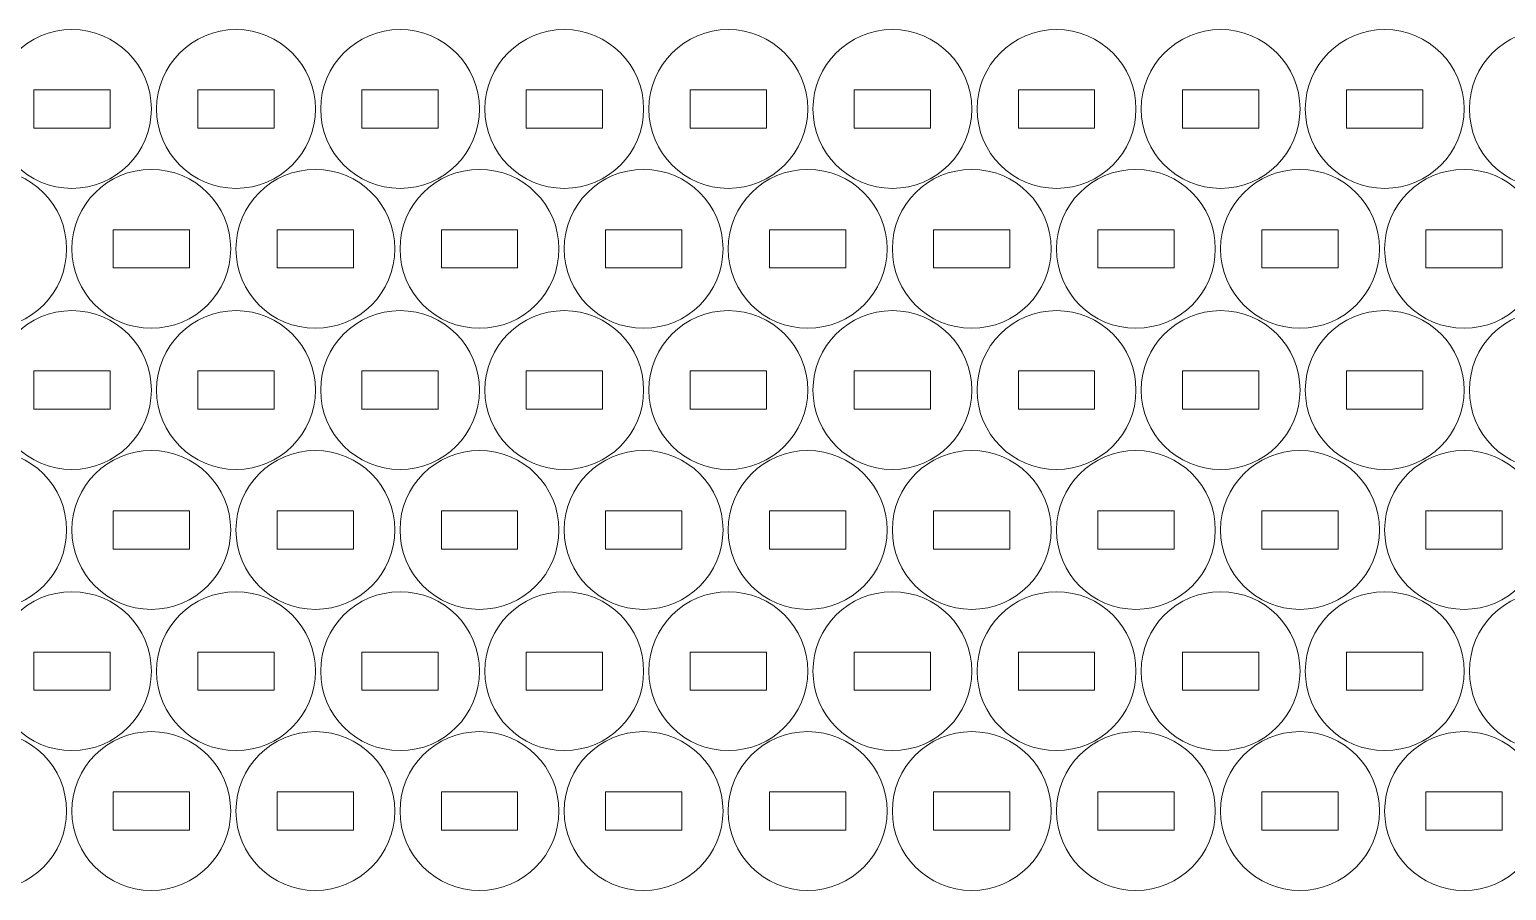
# Model space of a CAD drawing. Header units: millimetres. Extents: x -464 to 464, y -220 to 220.
# Drawn here: x -344.8 to -228.6, y -219.9 to -152.1 of the extents above; entities that cross this region are included whole.
import ezdxf

# ---------------------------------------------------------------- set-up
doc = ezdxf.new("R2010")
doc.units = ezdxf.units.MM
doc.header["$MEASUREMENT"] = 0
doc.layers.add('Camada 1', color=7, linetype='Continuous')

msp = doc.modelspace()

# ---------------------------------------------------------------- linework, layer by layer
at = {"layer": 'Camada 1', "lineweight": 20}
for points in [[(-341.5079, -152.1261), (-338.0562, -152.1261), (-335.2579, -154.9244), (-335.2579, -158.3761), (-335.2579, -158.3761), (-335.2579, -161.8278), (-338.0562, -164.6261), (-341.5079, -164.6261), (-341.5079, -164.6261), (-344.9596, -164.6261), (-347.7579, -161.8278), (-347.7579, -158.3761), (-347.7579, -158.3761), (-347.7579, -154.9244), (-344.9596, -152.1261), (-341.5079, -152.1261)], [(-328.5962, -152.1261), (-325.1445, -152.1261), (-322.3462, -154.9244), (-322.3462, -158.3761), (-322.3462, -158.3761), (-322.3462, -161.8278), (-325.1445, -164.6261), (-328.5962, -164.6261), (-328.5962, -164.6261), (-332.0479, -164.6261), (-334.8462, -161.8278), (-334.8462, -158.3761), (-334.8462, -158.3761), (-334.8462, -154.9244), (-332.0479, -152.1261), (-328.5962, -152.1261)], [(-315.6845, -152.1261), (-312.2328, -152.1261), (-309.4345, -154.9244), (-309.4345, -158.3761), (-309.4345, -158.3761), (-309.4345, -161.8278), (-312.2328, -164.6261), (-315.6845, -164.6261), (-315.6845, -164.6261), (-319.1362, -164.6261), (-321.9345, -161.8278), (-321.9345, -158.3761), (-321.9345, -158.3761), (-321.9345, -154.9244), (-319.1362, -152.1261), (-315.6845, -152.1261)], [(-302.7728, -152.1261), (-299.3211, -152.1261), (-296.5228, -154.9244), (-296.5228, -158.3761), (-296.5228, -158.3761), (-296.5228, -161.8278), (-299.3211, -164.6261), (-302.7728, -164.6261), (-302.7728, -164.6261), (-306.2245, -164.6261), (-309.0228, -161.8278), (-309.0228, -158.3761), (-309.0228, -158.3761), (-309.0228, -154.9244), (-306.2245, -152.1261), (-302.7728, -152.1261)], [(-289.8611, -152.1261), (-286.4094, -152.1261), (-283.6111, -154.9244), (-283.6111, -158.3761), (-283.6111, -158.3761), (-283.6111, -161.8278), (-286.4094, -164.6261), (-289.8611, -164.6261), (-289.8611, -164.6261), (-293.3128, -164.6261), (-296.1111, -161.8278), (-296.1111, -158.3761), (-296.1111, -158.3761), (-296.1111, -154.9244), (-293.3128, -152.1261), (-289.8611, -152.1261)], [(-276.9494, -152.1261), (-273.4977, -152.1261), (-270.6994, -154.9244), (-270.6994, -158.3761), (-270.6994, -158.3761), (-270.6994, -161.8278), (-273.4977, -164.6261), (-276.9494, -164.6261), (-276.9494, -164.6261), (-280.4011, -164.6261), (-283.1994, -161.8278), (-283.1994, -158.3761), (-283.1994, -158.3761), (-283.1994, -154.9244), (-280.4011, -152.1261), (-276.9494, -152.1261)], [(-264.0377, -152.1261), (-260.586, -152.1261), (-257.7877, -154.9244), (-257.7877, -158.3761), (-257.7877, -158.3761), (-257.7877, -161.8278), (-260.586, -164.6261), (-264.0377, -164.6261), (-264.0377, -164.6261), (-267.4894, -164.6261), (-270.2877, -161.8278), (-270.2877, -158.3761), (-270.2877, -158.3761), (-270.2877, -154.9244), (-267.4894, -152.1261), (-264.0377, -152.1261)], [(-251.126, -152.1261), (-247.6743, -152.1261), (-244.876, -154.9244), (-244.876, -158.3761), (-244.876, -158.3761), (-244.876, -161.8278), (-247.6743, -164.6261), (-251.126, -164.6261), (-251.126, -164.6261), (-254.5777, -164.6261), (-257.376, -161.8278), (-257.376, -158.3761), (-257.376, -158.3761), (-257.376, -154.9244), (-254.5777, -152.1261), (-251.126, -152.1261)], [(-238.2143, -152.1261), (-234.7626, -152.1261), (-231.9643, -154.9244), (-231.9643, -158.3761), (-231.9643, -158.3761), (-231.9643, -161.8278), (-234.7626, -164.6261), (-238.2143, -164.6261), (-238.2143, -164.6261), (-241.666, -164.6261), (-244.4643, -161.8278), (-244.4643, -158.3761), (-244.4643, -158.3761), (-244.4643, -154.9244), (-241.666, -152.1261), (-238.2143, -152.1261)], [(-225.3026, -152.1261), (-221.8509, -152.1261), (-219.0526, -154.9244), (-219.0526, -158.3761), (-219.0526, -158.3761), (-219.0526, -161.8278), (-221.8509, -164.6261), (-225.3026, -164.6261), (-225.3026, -164.6261), (-228.7543, -164.6261), (-231.5526, -161.8278), (-231.5526, -158.3761), (-231.5526, -158.3761), (-231.5526, -154.9244), (-228.7543, -152.1261), (-225.3026, -152.1261)], [(-344.5079, -156.8761), (-344.5079, -156.8761), (-338.5079, -156.8761), (-338.5079, -156.8761), (-338.5079, -156.8761), (-338.5079, -156.8761), (-338.5079, -159.8761), (-338.5079, -159.8761), (-338.5079, -159.8761), (-338.5079, -159.8761), (-344.5079, -159.8761), (-344.5079, -159.8761), (-344.5079, -159.8761), (-344.5079, -159.8761), (-344.5079, -156.8761), (-344.5079, -156.8761)], [(-331.5962, -156.8761), (-331.5962, -156.8761), (-325.5962, -156.8761), (-325.5962, -156.8761), (-325.5962, -156.8761), (-325.5962, -156.8761), (-325.5962, -159.8761), (-325.5962, -159.8761), (-325.5962, -159.8761), (-325.5962, -159.8761), (-331.5962, -159.8761), (-331.5962, -159.8761), (-331.5962, -159.8761), (-331.5962, -159.8761), (-331.5962, -156.8761), (-331.5962, -156.8761)], [(-318.6845, -156.8761), (-318.6845, -156.8761), (-312.6845, -156.8761), (-312.6845, -156.8761), (-312.6845, -156.8761), (-312.6845, -156.8761), (-312.6845, -159.8761), (-312.6845, -159.8761), (-312.6845, -159.8761), (-312.6845, -159.8761), (-318.6845, -159.8761), (-318.6845, -159.8761), (-318.6845, -159.8761), (-318.6845, -159.8761), (-318.6845, -156.8761), (-318.6845, -156.8761)], [(-305.7728, -156.8761), (-305.7728, -156.8761), (-299.7728, -156.8761), (-299.7728, -156.8761), (-299.7728, -156.8761), (-299.7728, -156.8761), (-299.7728, -159.8761), (-299.7728, -159.8761), (-299.7728, -159.8761), (-299.7728, -159.8761), (-305.7728, -159.8761), (-305.7728, -159.8761), (-305.7728, -159.8761), (-305.7728, -159.8761), (-305.7728, -156.8761), (-305.7728, -156.8761)], [(-292.8611, -156.8761), (-292.8611, -156.8761), (-286.8611, -156.8761), (-286.8611, -156.8761), (-286.8611, -156.8761), (-286.8611, -156.8761), (-286.8611, -159.8761), (-286.8611, -159.8761), (-286.8611, -159.8761), (-286.8611, -159.8761), (-292.8611, -159.8761), (-292.8611, -159.8761), (-292.8611, -159.8761), (-292.8611, -159.8761), (-292.8611, -156.8761), (-292.8611, -156.8761)], [(-279.9494, -156.8761), (-279.9494, -156.8761), (-273.9494, -156.8761), (-273.9494, -156.8761), (-273.9494, -156.8761), (-273.9494, -156.8761), (-273.9494, -159.8761), (-273.9494, -159.8761), (-273.9494, -159.8761), (-273.9494, -159.8761), (-279.9494, -159.8761), (-279.9494, -159.8761), (-279.9494, -159.8761), (-279.9494, -159.8761), (-279.9494, -156.8761), (-279.9494, -156.8761)], [(-267.0377, -156.8761), (-267.0377, -156.8761), (-261.0377, -156.8761), (-261.0377, -156.8761), (-261.0377, -156.8761), (-261.0377, -156.8761), (-261.0377, -159.8761), (-261.0377, -159.8761), (-261.0377, -159.8761), (-261.0377, -159.8761), (-267.0377, -159.8761), (-267.0377, -159.8761), (-267.0377, -159.8761), (-267.0377, -159.8761), (-267.0377, -156.8761), (-267.0377, -156.8761)], [(-254.126, -156.8761), (-254.126, -156.8761), (-248.126, -156.8761), (-248.126, -156.8761), (-248.126, -156.8761), (-248.126, -156.8761), (-248.126, -159.8761), (-248.126, -159.8761), (-248.126, -159.8761), (-248.126, -159.8761), (-254.126, -159.8761), (-254.126, -159.8761), (-254.126, -159.8761), (-254.126, -159.8761), (-254.126, -156.8761), (-254.126, -156.8761)], [(-241.2143, -156.8761), (-241.2143, -156.8761), (-235.2143, -156.8761), (-235.2143, -156.8761), (-235.2143, -156.8761), (-235.2143, -156.8761), (-235.2143, -159.8761), (-235.2143, -159.8761), (-235.2143, -159.8761), (-235.2143, -159.8761), (-241.2143, -159.8761), (-241.2143, -159.8761), (-241.2143, -159.8761), (-241.2143, -159.8761), (-241.2143, -156.8761), (-241.2143, -156.8761)], [(-348.1755, -163.1328), (-344.7238, -163.1328), (-341.9255, -165.9311), (-341.9255, -169.3828), (-341.9255, -169.3828), (-341.9255, -172.8345), (-344.7238, -175.6328), (-348.1755, -175.6328), (-348.1755, -175.6328), (-351.6272, -175.6328), (-354.4255, -172.8345), (-354.4255, -169.3828), (-354.4255, -169.3828), (-354.4255, -165.9311), (-351.6272, -163.1328), (-348.1755, -163.1328)], [(-335.2638, -163.1328), (-331.8121, -163.1328), (-329.0138, -165.9311), (-329.0138, -169.3828), (-329.0138, -169.3828), (-329.0138, -172.8345), (-331.8121, -175.6328), (-335.2638, -175.6328), (-335.2638, -175.6328), (-338.7155, -175.6328), (-341.5138, -172.8345), (-341.5138, -169.3828), (-341.5138, -169.3828), (-341.5138, -165.9311), (-338.7155, -163.1328), (-335.2638, -163.1328)], [(-322.3521, -163.1328), (-318.9004, -163.1328), (-316.1021, -165.9311), (-316.1021, -169.3828), (-316.1021, -169.3828), (-316.1021, -172.8345), (-318.9004, -175.6328), (-322.3521, -175.6328), (-322.3521, -175.6328), (-325.8038, -175.6328), (-328.6021, -172.8345), (-328.6021, -169.3828), (-328.6021, -169.3828), (-328.6021, -165.9311), (-325.8038, -163.1328), (-322.3521, -163.1328)], [(-309.4404, -163.1328), (-305.9887, -163.1328), (-303.1904, -165.9311), (-303.1904, -169.3828), (-303.1904, -169.3828), (-303.1904, -172.8345), (-305.9887, -175.6328), (-309.4404, -175.6328), (-309.4404, -175.6328), (-312.8921, -175.6328), (-315.6904, -172.8345), (-315.6904, -169.3828), (-315.6904, -169.3828), (-315.6904, -165.9311), (-312.8921, -163.1328), (-309.4404, -163.1328)], [(-296.5287, -163.1328), (-293.077, -163.1328), (-290.2787, -165.9311), (-290.2787, -169.3828), (-290.2787, -169.3828), (-290.2787, -172.8345), (-293.077, -175.6328), (-296.5287, -175.6328), (-296.5287, -175.6328), (-299.9804, -175.6328), (-302.7787, -172.8345), (-302.7787, -169.3828), (-302.7787, -169.3828), (-302.7787, -165.9311), (-299.9804, -163.1328), (-296.5287, -163.1328)], [(-283.617, -163.1328), (-280.1653, -163.1328), (-277.367, -165.9311), (-277.367, -169.3828), (-277.367, -169.3828), (-277.367, -172.8345), (-280.1653, -175.6328), (-283.617, -175.6328), (-283.617, -175.6328), (-287.0687, -175.6328), (-289.867, -172.8345), (-289.867, -169.3828), (-289.867, -169.3828), (-289.867, -165.9311), (-287.0687, -163.1328), (-283.617, -163.1328)], [(-270.7053, -163.1328), (-267.2536, -163.1328), (-264.4553, -165.9311), (-264.4553, -169.3828), (-264.4553, -169.3828), (-264.4553, -172.8345), (-267.2536, -175.6328), (-270.7053, -175.6328), (-270.7053, -175.6328), (-274.157, -175.6328), (-276.9553, -172.8345), (-276.9553, -169.3828), (-276.9553, -169.3828), (-276.9553, -165.9311), (-274.157, -163.1328), (-270.7053, -163.1328)], [(-257.7936, -163.1328), (-254.3419, -163.1328), (-251.5436, -165.9311), (-251.5436, -169.3828), (-251.5436, -169.3828), (-251.5436, -172.8345), (-254.3419, -175.6328), (-257.7936, -175.6328), (-257.7936, -175.6328), (-261.2453, -175.6328), (-264.0436, -172.8345), (-264.0436, -169.3828), (-264.0436, -169.3828), (-264.0436, -165.9311), (-261.2453, -163.1328), (-257.7936, -163.1328)], [(-244.8819, -163.1328), (-241.4302, -163.1328), (-238.6319, -165.9311), (-238.6319, -169.3828), (-238.6319, -169.3828), (-238.6319, -172.8345), (-241.4302, -175.6328), (-244.8819, -175.6328), (-244.8819, -175.6328), (-248.3336, -175.6328), (-251.1319, -172.8345), (-251.1319, -169.3828), (-251.1319, -169.3828), (-251.1319, -165.9311), (-248.3336, -163.1328), (-244.8819, -163.1328)], [(-231.9702, -163.1328), (-228.5185, -163.1328), (-225.7202, -165.9311), (-225.7202, -169.3828), (-225.7202, -169.3828), (-225.7202, -172.8345), (-228.5185, -175.6328), (-231.9702, -175.6328), (-231.9702, -175.6328), (-235.4219, -175.6328), (-238.2202, -172.8345), (-238.2202, -169.3828), (-238.2202, -169.3828), (-238.2202, -165.9311), (-235.4219, -163.1328), (-231.9702, -163.1328)], [(-338.2638, -167.8828), (-338.2638, -167.8828), (-332.2638, -167.8828), (-332.2638, -167.8828), (-332.2638, -167.8828), (-332.2638, -167.8828), (-332.2638, -170.8828), (-332.2638, -170.8828), (-332.2638, -170.8828), (-332.2638, -170.8828), (-338.2638, -170.8828), (-338.2638, -170.8828), (-338.2638, -170.8828), (-338.2638, -170.8828), (-338.2638, -167.8828), (-338.2638, -167.8828)], [(-325.3521, -167.8828), (-325.3521, -167.8828), (-319.3521, -167.8828), (-319.3521, -167.8828), (-319.3521, -167.8828), (-319.3521, -167.8828), (-319.3521, -170.8828), (-319.3521, -170.8828), (-319.3521, -170.8828), (-319.3521, -170.8828), (-325.3521, -170.8828), (-325.3521, -170.8828), (-325.3521, -170.8828), (-325.3521, -170.8828), (-325.3521, -167.8828), (-325.3521, -167.8828)], [(-312.4404, -167.8828), (-312.4404, -167.8828), (-306.4404, -167.8828), (-306.4404, -167.8828), (-306.4404, -167.8828), (-306.4404, -167.8828), (-306.4404, -170.8828), (-306.4404, -170.8828), (-306.4404, -170.8828), (-306.4404, -170.8828), (-312.4404, -170.8828), (-312.4404, -170.8828), (-312.4404, -170.8828), (-312.4404, -170.8828), (-312.4404, -167.8828), (-312.4404, -167.8828)], [(-299.5287, -167.8828), (-299.5287, -167.8828), (-293.5287, -167.8828), (-293.5287, -167.8828), (-293.5287, -167.8828), (-293.5287, -167.8828), (-293.5287, -170.8828), (-293.5287, -170.8828), (-293.5287, -170.8828), (-293.5287, -170.8828), (-299.5287, -170.8828), (-299.5287, -170.8828), (-299.5287, -170.8828), (-299.5287, -170.8828), (-299.5287, -167.8828), (-299.5287, -167.8828)], [(-286.617, -167.8828), (-286.617, -167.8828), (-280.617, -167.8828), (-280.617, -167.8828), (-280.617, -167.8828), (-280.617, -167.8828), (-280.617, -170.8828), (-280.617, -170.8828), (-280.617, -170.8828), (-280.617, -170.8828), (-286.617, -170.8828), (-286.617, -170.8828), (-286.617, -170.8828), (-286.617, -170.8828), (-286.617, -167.8828), (-286.617, -167.8828)], [(-273.7053, -167.8828), (-273.7053, -167.8828), (-267.7053, -167.8828), (-267.7053, -167.8828), (-267.7053, -167.8828), (-267.7053, -167.8828), (-267.7053, -170.8828), (-267.7053, -170.8828), (-267.7053, -170.8828), (-267.7053, -170.8828), (-273.7053, -170.8828), (-273.7053, -170.8828), (-273.7053, -170.8828), (-273.7053, -170.8828), (-273.7053, -167.8828), (-273.7053, -167.8828)], [(-260.7936, -167.8828), (-260.7936, -167.8828), (-254.7936, -167.8828), (-254.7936, -167.8828), (-254.7936, -167.8828), (-254.7936, -167.8828), (-254.7936, -170.8828), (-254.7936, -170.8828), (-254.7936, -170.8828), (-254.7936, -170.8828), (-260.7936, -170.8828), (-260.7936, -170.8828), (-260.7936, -170.8828), (-260.7936, -170.8828), (-260.7936, -167.8828), (-260.7936, -167.8828)], [(-247.8819, -167.8828), (-247.8819, -167.8828), (-241.8819, -167.8828), (-241.8819, -167.8828), (-241.8819, -167.8828), (-241.8819, -167.8828), (-241.8819, -170.8828), (-241.8819, -170.8828), (-241.8819, -170.8828), (-241.8819, -170.8828), (-247.8819, -170.8828), (-247.8819, -170.8828), (-247.8819, -170.8828), (-247.8819, -170.8828), (-247.8819, -167.8828), (-247.8819, -167.8828)], [(-234.9702, -167.8828), (-234.9702, -167.8828), (-228.9702, -167.8828), (-228.9702, -167.8828), (-228.9702, -167.8828), (-228.9702, -167.8828), (-228.9702, -170.8828), (-228.9702, -170.8828), (-228.9702, -170.8828), (-228.9702, -170.8828), (-234.9702, -170.8828), (-234.9702, -170.8828), (-234.9702, -170.8828), (-234.9702, -170.8828), (-234.9702, -167.8828), (-234.9702, -167.8828)], [(-341.5079, -174.2453), (-338.0562, -174.2453), (-335.2579, -177.0436), (-335.2579, -180.4953), (-335.2579, -180.4953), (-335.2579, -183.947), (-338.0562, -186.7453), (-341.5079, -186.7453), (-341.5079, -186.7453), (-344.9596, -186.7453), (-347.7579, -183.947), (-347.7579, -180.4953), (-347.7579, -180.4953), (-347.7579, -177.0436), (-344.9596, -174.2453), (-341.5079, -174.2453)], [(-328.5962, -174.2453), (-325.1445, -174.2453), (-322.3462, -177.0436), (-322.3462, -180.4953), (-322.3462, -180.4953), (-322.3462, -183.947), (-325.1445, -186.7453), (-328.5962, -186.7453), (-328.5962, -186.7453), (-332.0479, -186.7453), (-334.8462, -183.947), (-334.8462, -180.4953), (-334.8462, -180.4953), (-334.8462, -177.0436), (-332.0479, -174.2453), (-328.5962, -174.2453)], [(-315.6845, -174.2453), (-312.2328, -174.2453), (-309.4345, -177.0436), (-309.4345, -180.4953), (-309.4345, -180.4953), (-309.4345, -183.947), (-312.2328, -186.7453), (-315.6845, -186.7453), (-315.6845, -186.7453), (-319.1362, -186.7453), (-321.9345, -183.947), (-321.9345, -180.4953), (-321.9345, -180.4953), (-321.9345, -177.0436), (-319.1362, -174.2453), (-315.6845, -174.2453)], [(-302.7728, -174.2453), (-299.3211, -174.2453), (-296.5228, -177.0436), (-296.5228, -180.4953), (-296.5228, -180.4953), (-296.5228, -183.947), (-299.3211, -186.7453), (-302.7728, -186.7453), (-302.7728, -186.7453), (-306.2245, -186.7453), (-309.0228, -183.947), (-309.0228, -180.4953), (-309.0228, -180.4953), (-309.0228, -177.0436), (-306.2245, -174.2453), (-302.7728, -174.2453)], [(-289.8611, -174.2453), (-286.4094, -174.2453), (-283.6111, -177.0436), (-283.6111, -180.4953), (-283.6111, -180.4953), (-283.6111, -183.947), (-286.4094, -186.7453), (-289.8611, -186.7453), (-289.8611, -186.7453), (-293.3128, -186.7453), (-296.1111, -183.947), (-296.1111, -180.4953), (-296.1111, -180.4953), (-296.1111, -177.0436), (-293.3128, -174.2453), (-289.8611, -174.2453)], [(-276.9494, -174.2453), (-273.4977, -174.2453), (-270.6994, -177.0436), (-270.6994, -180.4953), (-270.6994, -180.4953), (-270.6994, -183.947), (-273.4977, -186.7453), (-276.9494, -186.7453), (-276.9494, -186.7453), (-280.4011, -186.7453), (-283.1994, -183.947), (-283.1994, -180.4953), (-283.1994, -180.4953), (-283.1994, -177.0436), (-280.4011, -174.2453), (-276.9494, -174.2453)], [(-264.0377, -174.2453), (-260.586, -174.2453), (-257.7877, -177.0436), (-257.7877, -180.4953), (-257.7877, -180.4953), (-257.7877, -183.947), (-260.586, -186.7453), (-264.0377, -186.7453), (-264.0377, -186.7453), (-267.4894, -186.7453), (-270.2877, -183.947), (-270.2877, -180.4953), (-270.2877, -180.4953), (-270.2877, -177.0436), (-267.4894, -174.2453), (-264.0377, -174.2453)], [(-251.126, -174.2453), (-247.6743, -174.2453), (-244.876, -177.0436), (-244.876, -180.4953), (-244.876, -180.4953), (-244.876, -183.947), (-247.6743, -186.7453), (-251.126, -186.7453), (-251.126, -186.7453), (-254.5777, -186.7453), (-257.376, -183.947), (-257.376, -180.4953), (-257.376, -180.4953), (-257.376, -177.0436), (-254.5777, -174.2453), (-251.126, -174.2453)], [(-238.2143, -174.2453), (-234.7626, -174.2453), (-231.9643, -177.0436), (-231.9643, -180.4953), (-231.9643, -180.4953), (-231.9643, -183.947), (-234.7626, -186.7453), (-238.2143, -186.7453), (-238.2143, -186.7453), (-241.666, -186.7453), (-244.4643, -183.947), (-244.4643, -180.4953), (-244.4643, -180.4953), (-244.4643, -177.0436), (-241.666, -174.2453), (-238.2143, -174.2453)], [(-225.3026, -174.2453), (-221.8509, -174.2453), (-219.0526, -177.0436), (-219.0526, -180.4953), (-219.0526, -180.4953), (-219.0526, -183.947), (-221.8509, -186.7453), (-225.3026, -186.7453), (-225.3026, -186.7453), (-228.7543, -186.7453), (-231.5526, -183.947), (-231.5526, -180.4953), (-231.5526, -180.4953), (-231.5526, -177.0436), (-228.7543, -174.2453), (-225.3026, -174.2453)], [(-344.5079, -178.9953), (-344.5079, -178.9953), (-338.5079, -178.9953), (-338.5079, -178.9953), (-338.5079, -178.9953), (-338.5079, -178.9953), (-338.5079, -181.9953), (-338.5079, -181.9953), (-338.5079, -181.9953), (-338.5079, -181.9953), (-344.5079, -181.9953), (-344.5079, -181.9953), (-344.5079, -181.9953), (-344.5079, -181.9953), (-344.5079, -178.9953), (-344.5079, -178.9953)], [(-331.5962, -178.9953), (-331.5962, -178.9953), (-325.5962, -178.9953), (-325.5962, -178.9953), (-325.5962, -178.9953), (-325.5962, -178.9953), (-325.5962, -181.9953), (-325.5962, -181.9953), (-325.5962, -181.9953), (-325.5962, -181.9953), (-331.5962, -181.9953), (-331.5962, -181.9953), (-331.5962, -181.9953), (-331.5962, -181.9953), (-331.5962, -178.9953), (-331.5962, -178.9953)], [(-318.6845, -178.9953), (-318.6845, -178.9953), (-312.6845, -178.9953), (-312.6845, -178.9953), (-312.6845, -178.9953), (-312.6845, -178.9953), (-312.6845, -181.9953), (-312.6845, -181.9953), (-312.6845, -181.9953), (-312.6845, -181.9953), (-318.6845, -181.9953), (-318.6845, -181.9953), (-318.6845, -181.9953), (-318.6845, -181.9953), (-318.6845, -178.9953), (-318.6845, -178.9953)], [(-305.7728, -178.9953), (-305.7728, -178.9953), (-299.7728, -178.9953), (-299.7728, -178.9953), (-299.7728, -178.9953), (-299.7728, -178.9953), (-299.7728, -181.9953), (-299.7728, -181.9953), (-299.7728, -181.9953), (-299.7728, -181.9953), (-305.7728, -181.9953), (-305.7728, -181.9953), (-305.7728, -181.9953), (-305.7728, -181.9953), (-305.7728, -178.9953), (-305.7728, -178.9953)], [(-292.8611, -178.9953), (-292.8611, -178.9953), (-286.8611, -178.9953), (-286.8611, -178.9953), (-286.8611, -178.9953), (-286.8611, -178.9953), (-286.8611, -181.9953), (-286.8611, -181.9953), (-286.8611, -181.9953), (-286.8611, -181.9953), (-292.8611, -181.9953), (-292.8611, -181.9953), (-292.8611, -181.9953), (-292.8611, -181.9953), (-292.8611, -178.9953), (-292.8611, -178.9953)], [(-279.9494, -178.9953), (-279.9494, -178.9953), (-273.9494, -178.9953), (-273.9494, -178.9953), (-273.9494, -178.9953), (-273.9494, -178.9953), (-273.9494, -181.9953), (-273.9494, -181.9953), (-273.9494, -181.9953), (-273.9494, -181.9953), (-279.9494, -181.9953), (-279.9494, -181.9953), (-279.9494, -181.9953), (-279.9494, -181.9953), (-279.9494, -178.9953), (-279.9494, -178.9953)], [(-267.0377, -178.9953), (-267.0377, -178.9953), (-261.0377, -178.9953), (-261.0377, -178.9953), (-261.0377, -178.9953), (-261.0377, -178.9953), (-261.0377, -181.9953), (-261.0377, -181.9953), (-261.0377, -181.9953), (-261.0377, -181.9953), (-267.0377, -181.9953), (-267.0377, -181.9953), (-267.0377, -181.9953), (-267.0377, -181.9953), (-267.0377, -178.9953), (-267.0377, -178.9953)], [(-254.126, -178.9953), (-254.126, -178.9953), (-248.126, -178.9953), (-248.126, -178.9953), (-248.126, -178.9953), (-248.126, -178.9953), (-248.126, -181.9953), (-248.126, -181.9953), (-248.126, -181.9953), (-248.126, -181.9953), (-254.126, -181.9953), (-254.126, -181.9953), (-254.126, -181.9953), (-254.126, -181.9953), (-254.126, -178.9953), (-254.126, -178.9953)], [(-241.2143, -178.9953), (-241.2143, -178.9953), (-235.2143, -178.9953), (-235.2143, -178.9953), (-235.2143, -178.9953), (-235.2143, -178.9953), (-235.2143, -181.9953), (-235.2143, -181.9953), (-235.2143, -181.9953), (-235.2143, -181.9953), (-241.2143, -181.9953), (-241.2143, -181.9953), (-241.2143, -181.9953), (-241.2143, -181.9953), (-241.2143, -178.9953), (-241.2143, -178.9953)], [(-348.1755, -185.252), (-344.7238, -185.252), (-341.9255, -188.0503), (-341.9255, -191.502), (-341.9255, -191.502), (-341.9255, -194.9537), (-344.7238, -197.752), (-348.1755, -197.752), (-348.1755, -197.752), (-351.6272, -197.752), (-354.4255, -194.9537), (-354.4255, -191.502), (-354.4255, -191.502), (-354.4255, -188.0503), (-351.6272, -185.252), (-348.1755, -185.252)], [(-335.2638, -185.252), (-331.8121, -185.252), (-329.0138, -188.0503), (-329.0138, -191.502), (-329.0138, -191.502), (-329.0138, -194.9537), (-331.8121, -197.752), (-335.2638, -197.752), (-335.2638, -197.752), (-338.7155, -197.752), (-341.5138, -194.9537), (-341.5138, -191.502), (-341.5138, -191.502), (-341.5138, -188.0503), (-338.7155, -185.252), (-335.2638, -185.252)], [(-322.3521, -185.252), (-318.9004, -185.252), (-316.1021, -188.0503), (-316.1021, -191.502), (-316.1021, -191.502), (-316.1021, -194.9537), (-318.9004, -197.752), (-322.3521, -197.752), (-322.3521, -197.752), (-325.8038, -197.752), (-328.6021, -194.9537), (-328.6021, -191.502), (-328.6021, -191.502), (-328.6021, -188.0503), (-325.8038, -185.252), (-322.3521, -185.252)], [(-309.4404, -185.252), (-305.9887, -185.252), (-303.1904, -188.0503), (-303.1904, -191.502), (-303.1904, -191.502), (-303.1904, -194.9537), (-305.9887, -197.752), (-309.4404, -197.752), (-309.4404, -197.752), (-312.8921, -197.752), (-315.6904, -194.9537), (-315.6904, -191.502), (-315.6904, -191.502), (-315.6904, -188.0503), (-312.8921, -185.252), (-309.4404, -185.252)], [(-296.5287, -185.252), (-293.077, -185.252), (-290.2787, -188.0503), (-290.2787, -191.502), (-290.2787, -191.502), (-290.2787, -194.9537), (-293.077, -197.752), (-296.5287, -197.752), (-296.5287, -197.752), (-299.9804, -197.752), (-302.7787, -194.9537), (-302.7787, -191.502), (-302.7787, -191.502), (-302.7787, -188.0503), (-299.9804, -185.252), (-296.5287, -185.252)], [(-283.617, -185.252), (-280.1653, -185.252), (-277.367, -188.0503), (-277.367, -191.502), (-277.367, -191.502), (-277.367, -194.9537), (-280.1653, -197.752), (-283.617, -197.752), (-283.617, -197.752), (-287.0687, -197.752), (-289.867, -194.9537), (-289.867, -191.502), (-289.867, -191.502), (-289.867, -188.0503), (-287.0687, -185.252), (-283.617, -185.252)], [(-270.7053, -185.252), (-267.2536, -185.252), (-264.4553, -188.0503), (-264.4553, -191.502), (-264.4553, -191.502), (-264.4553, -194.9537), (-267.2536, -197.752), (-270.7053, -197.752), (-270.7053, -197.752), (-274.157, -197.752), (-276.9553, -194.9537), (-276.9553, -191.502), (-276.9553, -191.502), (-276.9553, -188.0503), (-274.157, -185.252), (-270.7053, -185.252)], [(-257.7936, -185.252), (-254.3419, -185.252), (-251.5436, -188.0503), (-251.5436, -191.502), (-251.5436, -191.502), (-251.5436, -194.9537), (-254.3419, -197.752), (-257.7936, -197.752), (-257.7936, -197.752), (-261.2453, -197.752), (-264.0436, -194.9537), (-264.0436, -191.502), (-264.0436, -191.502), (-264.0436, -188.0503), (-261.2453, -185.252), (-257.7936, -185.252)], [(-244.8819, -185.252), (-241.4302, -185.252), (-238.6319, -188.0503), (-238.6319, -191.502), (-238.6319, -191.502), (-238.6319, -194.9537), (-241.4302, -197.752), (-244.8819, -197.752), (-244.8819, -197.752), (-248.3336, -197.752), (-251.1319, -194.9537), (-251.1319, -191.502), (-251.1319, -191.502), (-251.1319, -188.0503), (-248.3336, -185.252), (-244.8819, -185.252)], [(-231.9702, -185.252), (-228.5185, -185.252), (-225.7202, -188.0503), (-225.7202, -191.502), (-225.7202, -191.502), (-225.7202, -194.9537), (-228.5185, -197.752), (-231.9702, -197.752), (-231.9702, -197.752), (-235.4219, -197.752), (-238.2202, -194.9537), (-238.2202, -191.502), (-238.2202, -191.502), (-238.2202, -188.0503), (-235.4219, -185.252), (-231.9702, -185.252)], [(-338.2638, -190.002), (-338.2638, -190.002), (-332.2638, -190.002), (-332.2638, -190.002), (-332.2638, -190.002), (-332.2638, -190.002), (-332.2638, -193.002), (-332.2638, -193.002), (-332.2638, -193.002), (-332.2638, -193.002), (-338.2638, -193.002), (-338.2638, -193.002), (-338.2638, -193.002), (-338.2638, -193.002), (-338.2638, -190.002), (-338.2638, -190.002)], [(-325.3521, -190.002), (-325.3521, -190.002), (-319.3521, -190.002), (-319.3521, -190.002), (-319.3521, -190.002), (-319.3521, -190.002), (-319.3521, -193.002), (-319.3521, -193.002), (-319.3521, -193.002), (-319.3521, -193.002), (-325.3521, -193.002), (-325.3521, -193.002), (-325.3521, -193.002), (-325.3521, -193.002), (-325.3521, -190.002), (-325.3521, -190.002)], [(-312.4404, -190.002), (-312.4404, -190.002), (-306.4404, -190.002), (-306.4404, -190.002), (-306.4404, -190.002), (-306.4404, -190.002), (-306.4404, -193.002), (-306.4404, -193.002), (-306.4404, -193.002), (-306.4404, -193.002), (-312.4404, -193.002), (-312.4404, -193.002), (-312.4404, -193.002), (-312.4404, -193.002), (-312.4404, -190.002), (-312.4404, -190.002)], [(-299.5287, -190.002), (-299.5287, -190.002), (-293.5287, -190.002), (-293.5287, -190.002), (-293.5287, -190.002), (-293.5287, -190.002), (-293.5287, -193.002), (-293.5287, -193.002), (-293.5287, -193.002), (-293.5287, -193.002), (-299.5287, -193.002), (-299.5287, -193.002), (-299.5287, -193.002), (-299.5287, -193.002), (-299.5287, -190.002), (-299.5287, -190.002)], [(-286.617, -190.002), (-286.617, -190.002), (-280.617, -190.002), (-280.617, -190.002), (-280.617, -190.002), (-280.617, -190.002), (-280.617, -193.002), (-280.617, -193.002), (-280.617, -193.002), (-280.617, -193.002), (-286.617, -193.002), (-286.617, -193.002), (-286.617, -193.002), (-286.617, -193.002), (-286.617, -190.002), (-286.617, -190.002)], [(-273.7053, -190.002), (-273.7053, -190.002), (-267.7053, -190.002), (-267.7053, -190.002), (-267.7053, -190.002), (-267.7053, -190.002), (-267.7053, -193.002), (-267.7053, -193.002), (-267.7053, -193.002), (-267.7053, -193.002), (-273.7053, -193.002), (-273.7053, -193.002), (-273.7053, -193.002), (-273.7053, -193.002), (-273.7053, -190.002), (-273.7053, -190.002)], [(-260.7936, -190.002), (-260.7936, -190.002), (-254.7936, -190.002), (-254.7936, -190.002), (-254.7936, -190.002), (-254.7936, -190.002), (-254.7936, -193.002), (-254.7936, -193.002), (-254.7936, -193.002), (-254.7936, -193.002), (-260.7936, -193.002), (-260.7936, -193.002), (-260.7936, -193.002), (-260.7936, -193.002), (-260.7936, -190.002), (-260.7936, -190.002)], [(-247.8819, -190.002), (-247.8819, -190.002), (-241.8819, -190.002), (-241.8819, -190.002), (-241.8819, -190.002), (-241.8819, -190.002), (-241.8819, -193.002), (-241.8819, -193.002), (-241.8819, -193.002), (-241.8819, -193.002), (-247.8819, -193.002), (-247.8819, -193.002), (-247.8819, -193.002), (-247.8819, -193.002), (-247.8819, -190.002), (-247.8819, -190.002)], [(-234.9702, -190.002), (-234.9702, -190.002), (-228.9702, -190.002), (-228.9702, -190.002), (-228.9702, -190.002), (-228.9702, -190.002), (-228.9702, -193.002), (-228.9702, -193.002), (-228.9702, -193.002), (-228.9702, -193.002), (-234.9702, -193.002), (-234.9702, -193.002), (-234.9702, -193.002), (-234.9702, -193.002), (-234.9702, -190.002), (-234.9702, -190.002)], [(-341.5079, -196.3645), (-338.0562, -196.3645), (-335.2579, -199.1628), (-335.2579, -202.6145), (-335.2579, -202.6145), (-335.2579, -206.0662), (-338.0562, -208.8645), (-341.5079, -208.8645), (-341.5079, -208.8645), (-344.9596, -208.8645), (-347.7579, -206.0662), (-347.7579, -202.6145), (-347.7579, -202.6145), (-347.7579, -199.1628), (-344.9596, -196.3645), (-341.5079, -196.3645)], [(-328.5962, -196.3645), (-325.1445, -196.3645), (-322.3462, -199.1628), (-322.3462, -202.6145), (-322.3462, -202.6145), (-322.3462, -206.0662), (-325.1445, -208.8645), (-328.5962, -208.8645), (-328.5962, -208.8645), (-332.0479, -208.8645), (-334.8462, -206.0662), (-334.8462, -202.6145), (-334.8462, -202.6145), (-334.8462, -199.1628), (-332.0479, -196.3645), (-328.5962, -196.3645)], [(-315.6845, -196.3645), (-312.2328, -196.3645), (-309.4345, -199.1628), (-309.4345, -202.6145), (-309.4345, -202.6145), (-309.4345, -206.0662), (-312.2328, -208.8645), (-315.6845, -208.8645), (-315.6845, -208.8645), (-319.1362, -208.8645), (-321.9345, -206.0662), (-321.9345, -202.6145), (-321.9345, -202.6145), (-321.9345, -199.1628), (-319.1362, -196.3645), (-315.6845, -196.3645)], [(-302.7728, -196.3645), (-299.3211, -196.3645), (-296.5228, -199.1628), (-296.5228, -202.6145), (-296.5228, -202.6145), (-296.5228, -206.0662), (-299.3211, -208.8645), (-302.7728, -208.8645), (-302.7728, -208.8645), (-306.2245, -208.8645), (-309.0228, -206.0662), (-309.0228, -202.6145), (-309.0228, -202.6145), (-309.0228, -199.1628), (-306.2245, -196.3645), (-302.7728, -196.3645)], [(-289.8611, -196.3645), (-286.4094, -196.3645), (-283.6111, -199.1628), (-283.6111, -202.6145), (-283.6111, -202.6145), (-283.6111, -206.0662), (-286.4094, -208.8645), (-289.8611, -208.8645), (-289.8611, -208.8645), (-293.3128, -208.8645), (-296.1111, -206.0662), (-296.1111, -202.6145), (-296.1111, -202.6145), (-296.1111, -199.1628), (-293.3128, -196.3645), (-289.8611, -196.3645)], [(-276.9494, -196.3645), (-273.4977, -196.3645), (-270.6994, -199.1628), (-270.6994, -202.6145), (-270.6994, -202.6145), (-270.6994, -206.0662), (-273.4977, -208.8645), (-276.9494, -208.8645), (-276.9494, -208.8645), (-280.4011, -208.8645), (-283.1994, -206.0662), (-283.1994, -202.6145), (-283.1994, -202.6145), (-283.1994, -199.1628), (-280.4011, -196.3645), (-276.9494, -196.3645)], [(-264.0377, -196.3645), (-260.586, -196.3645), (-257.7877, -199.1628), (-257.7877, -202.6145), (-257.7877, -202.6145), (-257.7877, -206.0662), (-260.586, -208.8645), (-264.0377, -208.8645), (-264.0377, -208.8645), (-267.4894, -208.8645), (-270.2877, -206.0662), (-270.2877, -202.6145), (-270.2877, -202.6145), (-270.2877, -199.1628), (-267.4894, -196.3645), (-264.0377, -196.3645)], [(-251.126, -196.3645), (-247.6743, -196.3645), (-244.876, -199.1628), (-244.876, -202.6145), (-244.876, -202.6145), (-244.876, -206.0662), (-247.6743, -208.8645), (-251.126, -208.8645), (-251.126, -208.8645), (-254.5777, -208.8645), (-257.376, -206.0662), (-257.376, -202.6145), (-257.376, -202.6145), (-257.376, -199.1628), (-254.5777, -196.3645), (-251.126, -196.3645)], [(-238.2143, -196.3645), (-234.7626, -196.3645), (-231.9643, -199.1628), (-231.9643, -202.6145), (-231.9643, -202.6145), (-231.9643, -206.0662), (-234.7626, -208.8645), (-238.2143, -208.8645), (-238.2143, -208.8645), (-241.666, -208.8645), (-244.4643, -206.0662), (-244.4643, -202.6145), (-244.4643, -202.6145), (-244.4643, -199.1628), (-241.666, -196.3645), (-238.2143, -196.3645)], [(-225.3026, -196.3645), (-221.8509, -196.3645), (-219.0526, -199.1628), (-219.0526, -202.6145), (-219.0526, -202.6145), (-219.0526, -206.0662), (-221.8509, -208.8645), (-225.3026, -208.8645), (-225.3026, -208.8645), (-228.7543, -208.8645), (-231.5526, -206.0662), (-231.5526, -202.6145), (-231.5526, -202.6145), (-231.5526, -199.1628), (-228.7543, -196.3645), (-225.3026, -196.3645)], [(-344.5079, -201.1145), (-344.5079, -201.1145), (-338.5079, -201.1145), (-338.5079, -201.1145), (-338.5079, -201.1145), (-338.5079, -201.1145), (-338.5079, -204.1145), (-338.5079, -204.1145), (-338.5079, -204.1145), (-338.5079, -204.1145), (-344.5079, -204.1145), (-344.5079, -204.1145), (-344.5079, -204.1145), (-344.5079, -204.1145), (-344.5079, -201.1145), (-344.5079, -201.1145)], [(-331.5962, -201.1145), (-331.5962, -201.1145), (-325.5962, -201.1145), (-325.5962, -201.1145), (-325.5962, -201.1145), (-325.5962, -201.1145), (-325.5962, -204.1145), (-325.5962, -204.1145), (-325.5962, -204.1145), (-325.5962, -204.1145), (-331.5962, -204.1145), (-331.5962, -204.1145), (-331.5962, -204.1145), (-331.5962, -204.1145), (-331.5962, -201.1145), (-331.5962, -201.1145)], [(-318.6845, -201.1145), (-318.6845, -201.1145), (-312.6845, -201.1145), (-312.6845, -201.1145), (-312.6845, -201.1145), (-312.6845, -201.1145), (-312.6845, -204.1145), (-312.6845, -204.1145), (-312.6845, -204.1145), (-312.6845, -204.1145), (-318.6845, -204.1145), (-318.6845, -204.1145), (-318.6845, -204.1145), (-318.6845, -204.1145), (-318.6845, -201.1145), (-318.6845, -201.1145)], [(-305.7728, -201.1145), (-305.7728, -201.1145), (-299.7728, -201.1145), (-299.7728, -201.1145), (-299.7728, -201.1145), (-299.7728, -201.1145), (-299.7728, -204.1145), (-299.7728, -204.1145), (-299.7728, -204.1145), (-299.7728, -204.1145), (-305.7728, -204.1145), (-305.7728, -204.1145), (-305.7728, -204.1145), (-305.7728, -204.1145), (-305.7728, -201.1145), (-305.7728, -201.1145)], [(-292.8611, -201.1145), (-292.8611, -201.1145), (-286.8611, -201.1145), (-286.8611, -201.1145), (-286.8611, -201.1145), (-286.8611, -201.1145), (-286.8611, -204.1145), (-286.8611, -204.1145), (-286.8611, -204.1145), (-286.8611, -204.1145), (-292.8611, -204.1145), (-292.8611, -204.1145), (-292.8611, -204.1145), (-292.8611, -204.1145), (-292.8611, -201.1145), (-292.8611, -201.1145)], [(-279.9494, -201.1145), (-279.9494, -201.1145), (-273.9494, -201.1145), (-273.9494, -201.1145), (-273.9494, -201.1145), (-273.9494, -201.1145), (-273.9494, -204.1145), (-273.9494, -204.1145), (-273.9494, -204.1145), (-273.9494, -204.1145), (-279.9494, -204.1145), (-279.9494, -204.1145), (-279.9494, -204.1145), (-279.9494, -204.1145), (-279.9494, -201.1145), (-279.9494, -201.1145)], [(-267.0377, -201.1145), (-267.0377, -201.1145), (-261.0377, -201.1145), (-261.0377, -201.1145), (-261.0377, -201.1145), (-261.0377, -201.1145), (-261.0377, -204.1145), (-261.0377, -204.1145), (-261.0377, -204.1145), (-261.0377, -204.1145), (-267.0377, -204.1145), (-267.0377, -204.1145), (-267.0377, -204.1145), (-267.0377, -204.1145), (-267.0377, -201.1145), (-267.0377, -201.1145)], [(-254.126, -201.1145), (-254.126, -201.1145), (-248.126, -201.1145), (-248.126, -201.1145), (-248.126, -201.1145), (-248.126, -201.1145), (-248.126, -204.1145), (-248.126, -204.1145), (-248.126, -204.1145), (-248.126, -204.1145), (-254.126, -204.1145), (-254.126, -204.1145), (-254.126, -204.1145), (-254.126, -204.1145), (-254.126, -201.1145), (-254.126, -201.1145)], [(-241.2143, -201.1145), (-241.2143, -201.1145), (-235.2143, -201.1145), (-235.2143, -201.1145), (-235.2143, -201.1145), (-235.2143, -201.1145), (-235.2143, -204.1145), (-235.2143, -204.1145), (-235.2143, -204.1145), (-235.2143, -204.1145), (-241.2143, -204.1145), (-241.2143, -204.1145), (-241.2143, -204.1145), (-241.2143, -204.1145), (-241.2143, -201.1145), (-241.2143, -201.1145)], [(-348.1755, -207.3712), (-344.7238, -207.3712), (-341.9255, -210.1695), (-341.9255, -213.6212), (-341.9255, -213.6212), (-341.9255, -217.0729), (-344.7238, -219.8712), (-348.1755, -219.8712), (-348.1755, -219.8712), (-351.6272, -219.8712), (-354.4255, -217.0729), (-354.4255, -213.6212), (-354.4255, -213.6212), (-354.4255, -210.1695), (-351.6272, -207.3712), (-348.1755, -207.3712)], [(-335.2638, -207.3712), (-331.8121, -207.3712), (-329.0138, -210.1695), (-329.0138, -213.6212), (-329.0138, -213.6212), (-329.0138, -217.0729), (-331.8121, -219.8712), (-335.2638, -219.8712), (-335.2638, -219.8712), (-338.7155, -219.8712), (-341.5138, -217.0729), (-341.5138, -213.6212), (-341.5138, -213.6212), (-341.5138, -210.1695), (-338.7155, -207.3712), (-335.2638, -207.3712)], [(-322.3521, -207.3712), (-318.9004, -207.3712), (-316.1021, -210.1695), (-316.1021, -213.6212), (-316.1021, -213.6212), (-316.1021, -217.0729), (-318.9004, -219.8712), (-322.3521, -219.8712), (-322.3521, -219.8712), (-325.8038, -219.8712), (-328.6021, -217.0729), (-328.6021, -213.6212), (-328.6021, -213.6212), (-328.6021, -210.1695), (-325.8038, -207.3712), (-322.3521, -207.3712)], [(-309.4404, -207.3712), (-305.9887, -207.3712), (-303.1904, -210.1695), (-303.1904, -213.6212), (-303.1904, -213.6212), (-303.1904, -217.0729), (-305.9887, -219.8712), (-309.4404, -219.8712), (-309.4404, -219.8712), (-312.8921, -219.8712), (-315.6904, -217.0729), (-315.6904, -213.6212), (-315.6904, -213.6212), (-315.6904, -210.1695), (-312.8921, -207.3712), (-309.4404, -207.3712)], [(-296.5287, -207.3712), (-293.077, -207.3712), (-290.2787, -210.1695), (-290.2787, -213.6212), (-290.2787, -213.6212), (-290.2787, -217.0729), (-293.077, -219.8712), (-296.5287, -219.8712), (-296.5287, -219.8712), (-299.9804, -219.8712), (-302.7787, -217.0729), (-302.7787, -213.6212), (-302.7787, -213.6212), (-302.7787, -210.1695), (-299.9804, -207.3712), (-296.5287, -207.3712)], [(-283.617, -207.3712), (-280.1653, -207.3712), (-277.367, -210.1695), (-277.367, -213.6212), (-277.367, -213.6212), (-277.367, -217.0729), (-280.1653, -219.8712), (-283.617, -219.8712), (-283.617, -219.8712), (-287.0687, -219.8712), (-289.867, -217.0729), (-289.867, -213.6212), (-289.867, -213.6212), (-289.867, -210.1695), (-287.0687, -207.3712), (-283.617, -207.3712)], [(-270.7053, -207.3712), (-267.2536, -207.3712), (-264.4553, -210.1695), (-264.4553, -213.6212), (-264.4553, -213.6212), (-264.4553, -217.0729), (-267.2536, -219.8712), (-270.7053, -219.8712), (-270.7053, -219.8712), (-274.157, -219.8712), (-276.9553, -217.0729), (-276.9553, -213.6212), (-276.9553, -213.6212), (-276.9553, -210.1695), (-274.157, -207.3712), (-270.7053, -207.3712)], [(-257.7936, -207.3712), (-254.3419, -207.3712), (-251.5436, -210.1695), (-251.5436, -213.6212), (-251.5436, -213.6212), (-251.5436, -217.0729), (-254.3419, -219.8712), (-257.7936, -219.8712), (-257.7936, -219.8712), (-261.2453, -219.8712), (-264.0436, -217.0729), (-264.0436, -213.6212), (-264.0436, -213.6212), (-264.0436, -210.1695), (-261.2453, -207.3712), (-257.7936, -207.3712)], [(-244.8819, -207.3712), (-241.4302, -207.3712), (-238.6319, -210.1695), (-238.6319, -213.6212), (-238.6319, -213.6212), (-238.6319, -217.0729), (-241.4302, -219.8712), (-244.8819, -219.8712), (-244.8819, -219.8712), (-248.3336, -219.8712), (-251.1319, -217.0729), (-251.1319, -213.6212), (-251.1319, -213.6212), (-251.1319, -210.1695), (-248.3336, -207.3712), (-244.8819, -207.3712)], [(-231.9702, -207.3712), (-228.5185, -207.3712), (-225.7202, -210.1695), (-225.7202, -213.6212), (-225.7202, -213.6212), (-225.7202, -217.0729), (-228.5185, -219.8712), (-231.9702, -219.8712), (-231.9702, -219.8712), (-235.4219, -219.8712), (-238.2202, -217.0729), (-238.2202, -213.6212), (-238.2202, -213.6212), (-238.2202, -210.1695), (-235.4219, -207.3712), (-231.9702, -207.3712)], [(-338.2638, -212.1212), (-338.2638, -212.1212), (-332.2638, -212.1212), (-332.2638, -212.1212), (-332.2638, -212.1212), (-332.2638, -212.1212), (-332.2638, -215.1212), (-332.2638, -215.1212), (-332.2638, -215.1212), (-332.2638, -215.1212), (-338.2638, -215.1212), (-338.2638, -215.1212), (-338.2638, -215.1212), (-338.2638, -215.1212), (-338.2638, -212.1212), (-338.2638, -212.1212)], [(-325.3521, -212.1212), (-325.3521, -212.1212), (-319.3521, -212.1212), (-319.3521, -212.1212), (-319.3521, -212.1212), (-319.3521, -212.1212), (-319.3521, -215.1212), (-319.3521, -215.1212), (-319.3521, -215.1212), (-319.3521, -215.1212), (-325.3521, -215.1212), (-325.3521, -215.1212), (-325.3521, -215.1212), (-325.3521, -215.1212), (-325.3521, -212.1212), (-325.3521, -212.1212)], [(-312.4404, -212.1212), (-312.4404, -212.1212), (-306.4404, -212.1212), (-306.4404, -212.1212), (-306.4404, -212.1212), (-306.4404, -212.1212), (-306.4404, -215.1212), (-306.4404, -215.1212), (-306.4404, -215.1212), (-306.4404, -215.1212), (-312.4404, -215.1212), (-312.4404, -215.1212), (-312.4404, -215.1212), (-312.4404, -215.1212), (-312.4404, -212.1212), (-312.4404, -212.1212)], [(-299.5287, -212.1212), (-299.5287, -212.1212), (-293.5287, -212.1212), (-293.5287, -212.1212), (-293.5287, -212.1212), (-293.5287, -212.1212), (-293.5287, -215.1212), (-293.5287, -215.1212), (-293.5287, -215.1212), (-293.5287, -215.1212), (-299.5287, -215.1212), (-299.5287, -215.1212), (-299.5287, -215.1212), (-299.5287, -215.1212), (-299.5287, -212.1212), (-299.5287, -212.1212)], [(-286.617, -212.1212), (-286.617, -212.1212), (-280.617, -212.1212), (-280.617, -212.1212), (-280.617, -212.1212), (-280.617, -212.1212), (-280.617, -215.1212), (-280.617, -215.1212), (-280.617, -215.1212), (-280.617, -215.1212), (-286.617, -215.1212), (-286.617, -215.1212), (-286.617, -215.1212), (-286.617, -215.1212), (-286.617, -212.1212), (-286.617, -212.1212)], [(-273.7053, -212.1212), (-273.7053, -212.1212), (-267.7053, -212.1212), (-267.7053, -212.1212), (-267.7053, -212.1212), (-267.7053, -212.1212), (-267.7053, -215.1212), (-267.7053, -215.1212), (-267.7053, -215.1212), (-267.7053, -215.1212), (-273.7053, -215.1212), (-273.7053, -215.1212), (-273.7053, -215.1212), (-273.7053, -215.1212), (-273.7053, -212.1212), (-273.7053, -212.1212)], [(-260.7936, -212.1212), (-260.7936, -212.1212), (-254.7936, -212.1212), (-254.7936, -212.1212), (-254.7936, -212.1212), (-254.7936, -212.1212), (-254.7936, -215.1212), (-254.7936, -215.1212), (-254.7936, -215.1212), (-254.7936, -215.1212), (-260.7936, -215.1212), (-260.7936, -215.1212), (-260.7936, -215.1212), (-260.7936, -215.1212), (-260.7936, -212.1212), (-260.7936, -212.1212)], [(-247.8819, -212.1212), (-247.8819, -212.1212), (-241.8819, -212.1212), (-241.8819, -212.1212), (-241.8819, -212.1212), (-241.8819, -212.1212), (-241.8819, -215.1212), (-241.8819, -215.1212), (-241.8819, -215.1212), (-241.8819, -215.1212), (-247.8819, -215.1212), (-247.8819, -215.1212), (-247.8819, -215.1212), (-247.8819, -215.1212), (-247.8819, -212.1212), (-247.8819, -212.1212)], [(-234.9702, -212.1212), (-234.9702, -212.1212), (-228.9702, -212.1212), (-228.9702, -212.1212), (-228.9702, -212.1212), (-228.9702, -212.1212), (-228.9702, -215.1212), (-228.9702, -215.1212), (-228.9702, -215.1212), (-228.9702, -215.1212), (-234.9702, -215.1212), (-234.9702, -215.1212), (-234.9702, -215.1212), (-234.9702, -215.1212), (-234.9702, -212.1212), (-234.9702, -212.1212)]]:
    msp.add_open_spline(points, degree=3, knots=[0, 0, 0, 0, 0.2, 0.2, 0.2, 0.2, 0.4, 0.4, 0.4, 0.4, 0.6, 0.6, 0.6, 0.6, 1, 1, 1, 1], dxfattribs=at)

doc.saveas('drawing.dxf')
